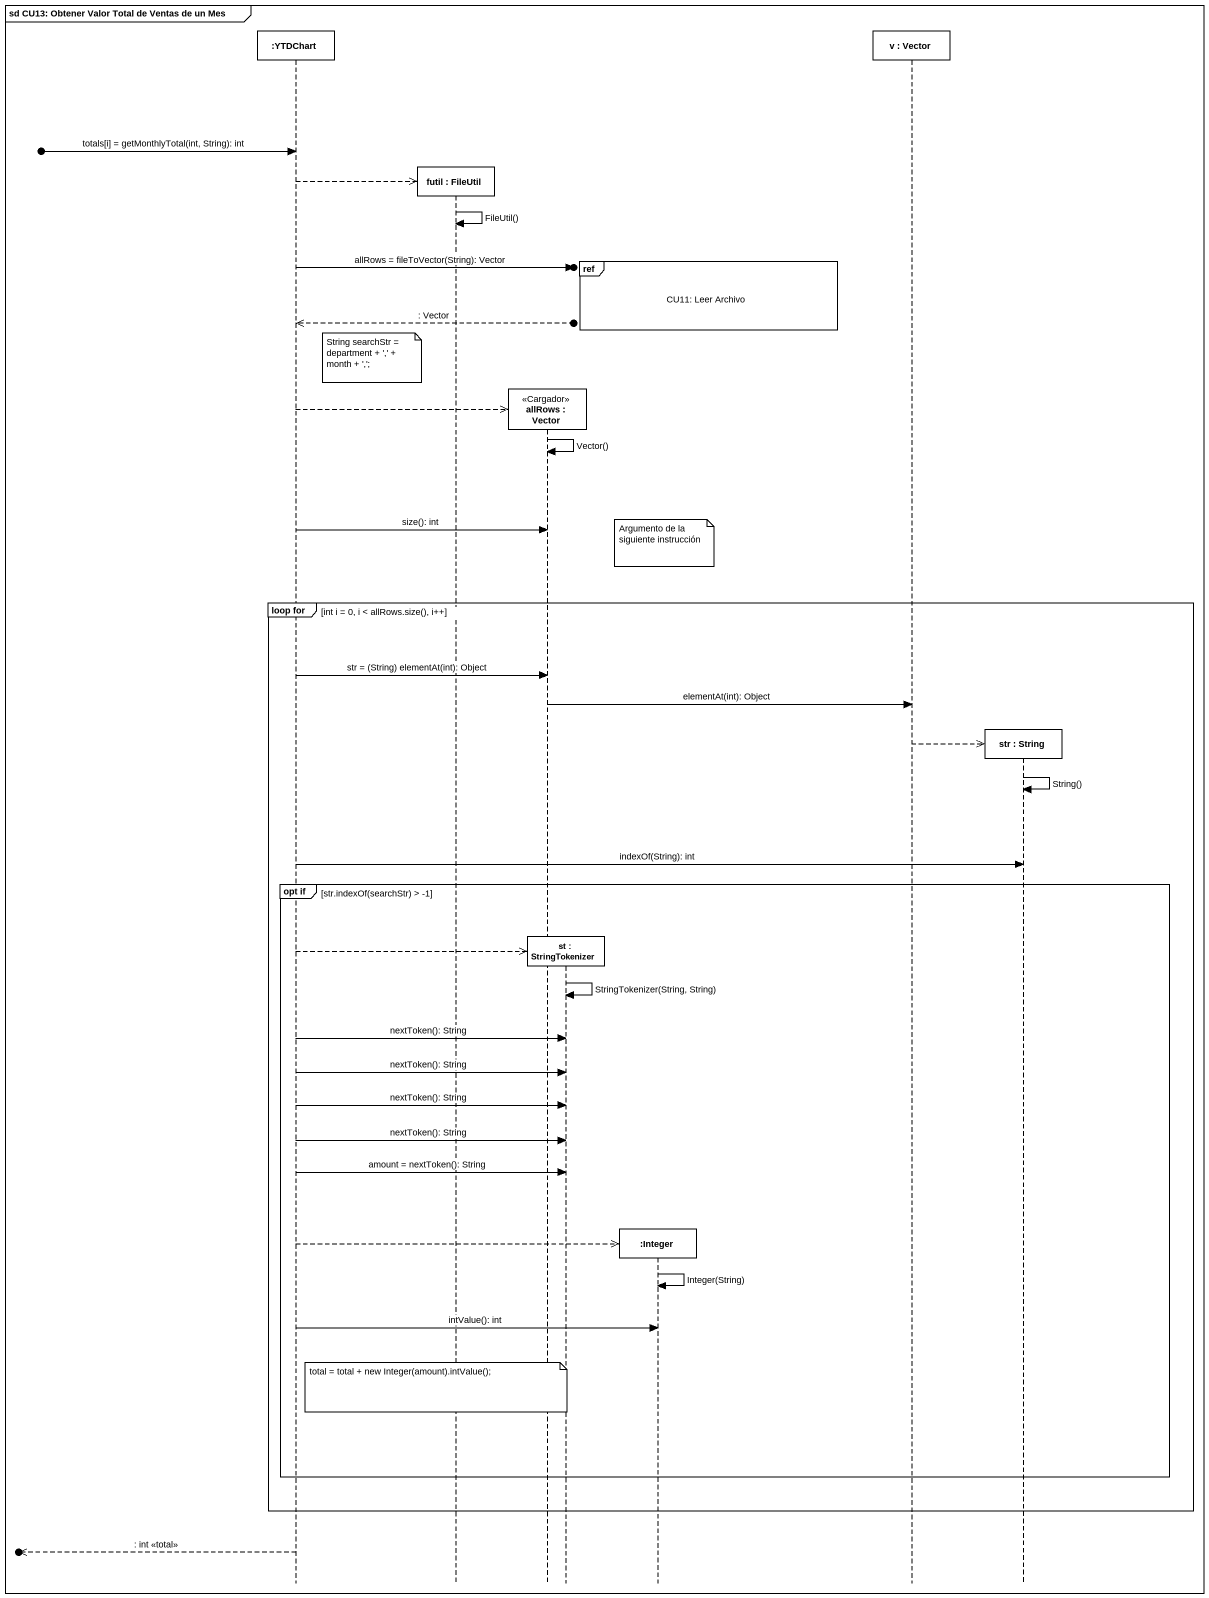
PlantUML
@startuml
mainframe sd CU13: Obtener Valor Total de Ventas de un Mes
hide footbox
participant ":YTDChart" as YTDChart
participant "futil : FileUtil" as futil
participant "allRows : Vector" as allRows <<Cargador>>
participant "st : StringTokenizer" as st
participant ":Integer" as Integer
participant "v : Vector" as v
participant "str : String" as str

[o-> YTDChart : totals[i] = getMonthlyTotal(int, String): int
YTDChart -->> futil **
futil -> futil : FileUtil()
ref over Integer : CU11: Leer Archivo
YTDChart ->o] : allRows = fileToVector(String): Vector
YTDChart <<--o] : : Vector
note right of YTDChart : String searchStr = department + ',' + month + ',';
YTDChart -->> allRows **
allRows -> allRows : Vector()
YTDChart -> allRows : size(): int
note over Integer : Argumento de la siguiente instrucción
group loop for [int i = 0, i < allRows.size(), i++]
  YTDChart -> allRows : str = (String) elementAt(int): Object
  allRows -> v : elementAt(int): Object
  v -->> str **
  str -> str : String()
  YTDChart -> str : indexOf(String): int
  group opt if [str.indexOf(searchStr) > -1]
    YTDChart -->> st **
    st -> st : StringTokenizer(String, String)
    YTDChart -> st : nextToken(): String
    YTDChart -> st : nextToken(): String
    YTDChart -> st : nextToken(): String
    YTDChart -> st : nextToken(): String
    YTDChart -> st : amount = nextToken(): String
    YTDChart -->> Integer **
    Integer -> Integer : Integer(String)
    YTDChart -> Integer : intValue(): int
    note over futil : total = total + new Integer(amount).intValue();
  end
end
[o<<-- YTDChart : : int <<total>>
@enduml
